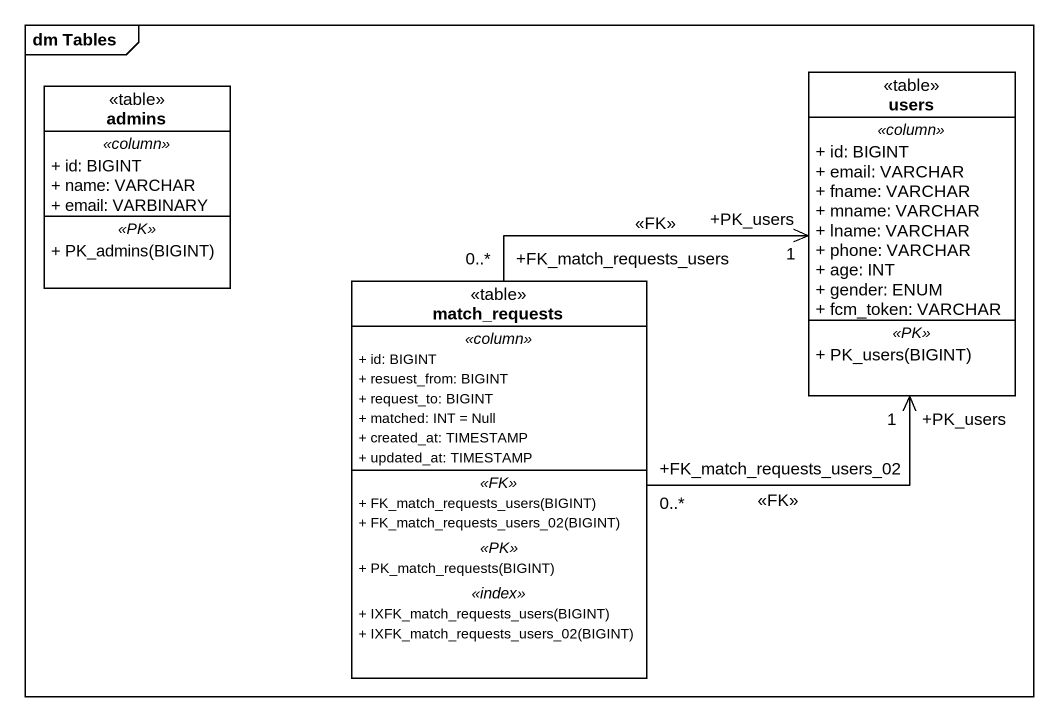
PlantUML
@startuml
mainframe dm Tables
hide circle
hide empty members
skinparam classAttributeIconSize 0
class admins <<table>> {
  .. <<column>> ..
  + id: BIGINT
  + name: VARCHAR
  + email: VARBINARY
  .. <<PK>> ..
  + PK_admins(BIGINT)
}
class users <<table>> {
  .. <<column>> ..
  + id: BIGINT
  + email: VARCHAR
  + fname: VARCHAR
  + mname: VARCHAR
  + lname: VARCHAR
  + phone: VARCHAR
  + age: INT
  + gender: ENUM
  + fcm_token: VARCHAR
  .. <<PK>> ..
  + PK_users(BIGINT)
}
class match_requests <<table>> {
  .. <<column>> ..
  + id: BIGINT
  + resuest_from: BIGINT
  + request_to: BIGINT
  + matched: INT = Null
  + created_at: TIMESTAMP
  + updated_at: TIMESTAMP
  .. <<FK>> ..
  + FK_match_requests_users(BIGINT)
  + FK_match_requests_users_02(BIGINT)
  .. <<PK>> ..
  + PK_match_requests(BIGINT)
  .. <<index>> ..
  + IXFK_match_requests_users(BIGINT)
  + IXFK_match_requests_users_02(BIGINT)
}
match_requests "+FK_match_requests_users\n0..*" -right-> "+PK_users\n1" users : <<FK>>
match_requests "+FK_match_requests_users_02\n0..*" -right-> "+PK_users\n1" users : <<FK>>
@enduml
